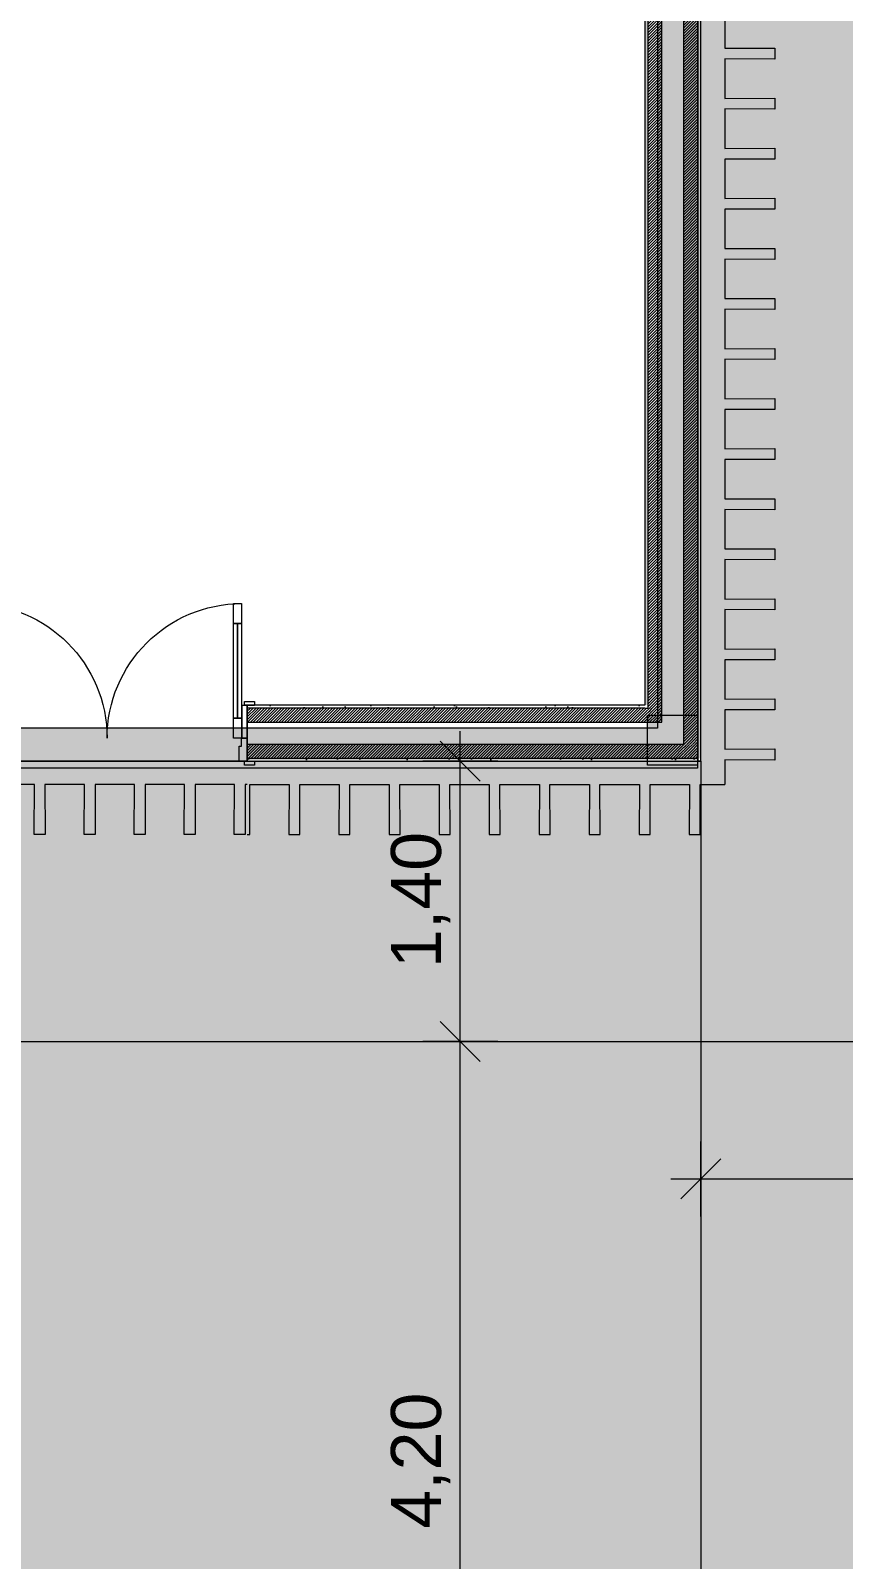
# Model space of a CAD drawing. Header units: millimetres. Extents: x -284281 to 1648660, y -821378 to -151356.
# Drawn here: x 192026 to 196087, y -220881 to -213247 of the extents above; entities that cross this region are included whole.
import ezdxf

# ---------------------------------------------------------------- set-up
doc = ezdxf.new("R2010")
doc.units = ezdxf.units.MM
doc.header["$MEASUREMENT"] = 0
doc.set_wipeout_variables(frame=1)
doc.linetypes.add('Wipeout_Contour', pattern=[1000, 0, -1000])
for name, color, linetype in [('Cotations - 1_100', 7, 'Continuous'), ('Intérieur - Agencement', 7, 'Continuous'), ('Nouveau_Co-Structure', 7, 'Continuous'), ('Portes ARCHICAD', 7, 'Continuous'), ('Sols_ Dalles', 7, 'Continuous')]:
    doc.layers.add(name, color=color, linetype=linetype)
doc.styles.add('STYLE_GENERE_2', font='arial.ttf')
doc.dimstyles.new('STYLE_GENERE__1', dxfattribs={"dimtxt": 250, "dimasz": 190, "dimexe": 0.18, "dimexo": 0.0625, "dimgap": 0, "dimtad": 1, "dimtih": 1, "dimtoh": 1, "dimlfac": 0.001, "dimzin": 0, "dimdsep": 46, "dimtxsty": 'STYLE_GENERE_2', "dimblk": 'ARROWHEAD_6', "dimblk1": 'ARROWHEAD_6', "dimblk2": 'ARROWHEAD_6', "dimcen": 0.09, "dimse1": 1, "dimse2": 1, "dimclrd": 7, "dimclre": 7, "dimclrt": 7, "dimazin": 0, "dimtfac": 1, "dimtdec": 4, "dimtmove": 0, "dimatfit": 3, "dimfxl": 1, "dimtolj": 1, "dimtzin": 0, "dimarcsym": 0})
doc.dimstyles.new('STYLE_GENERE__2', dxfattribs={"dimtxt": 250, "dimasz": 190, "dimexe": 0.18, "dimexo": 0.0625, "dimgap": 0, "dimtad": 1, "dimlfac": 0.001, "dimzin": 0, "dimdsep": 46, "dimtxsty": 'STYLE_GENERE_2', "dimblk": 'ARROWHEAD_6', "dimblk1": 'ARROWHEAD_6', "dimblk2": 'ARROWHEAD_6', "dimcen": 0.09, "dimse1": 1, "dimse2": 1, "dimclrd": 7, "dimclre": 7, "dimclrt": 7, "dimazin": 0, "dimtfac": 1, "dimtdec": 4, "dimtmove": 0, "dimatfit": 3, "dimfxl": 1, "dimtolj": 1, "dimtzin": 0, "dimarcsym": 0})
pattern_1 = [(45, (0, 175), (-55.68466, 55.68466), [0, -52.5, 0, -78.75]), (110, (175, 175), (74.000794, 26.934086), [0, -38.5, 0, -66.5])]
pattern_2 = [(45, (0, 0), (-7.0710678, 7.0710678), [])]

# ---------------------------------------------------------------- blocks, each defined once
blk = doc.blocks.new('Mur_21_1', base_point=(195375, -205895.6))
at = {"color": 254, "linetype": 'Wipeout_Contour', "lineweight": 0, "ltscale": 874595.455895}
blk.add_wipeout([(195095, -216630.6), (195110, -216630.6), (195095, -216615.6)], dxfattribs=at)
at = {"color": 254, "linetype": 'Wipeout_Contour', "lineweight": 0, "ltscale": 875718.224249}
blk.add_wipeout([(195360, -216895.6), (195375, -216895.6), (195360, -216880.6)], dxfattribs=at)
at = {"linetype": 'Continuous', "lineweight": 5, "true_color": 0x5f5f5f}
h = blk.add_hatch(dxfattribs=at)
h.set_pattern_fill('ENDUIT_0001', color=251, style=0, pattern_type=2)
h.set_pattern_definition(pattern_1)
h.paths.add_polyline_path([(195095, -216630.6), (195110, -216630.6), (195095, -216615.6)])
h = blk.add_hatch(dxfattribs=at)
h.set_pattern_fill('ENDUIT_0001', color=251, style=0, pattern_type=2)
h.set_pattern_definition(pattern_1)
h.paths.add_polyline_path([(195360, -216895.6), (195375, -216895.6), (195360, -216880.6)])
at = {"color": 254, "linetype": 'Wipeout_Contour', "lineweight": 0, "ltscale": 875540.18931}
blk.add_wipeout([(195290, -216880.6), (195360, -216880.6), (195290, -216810.6)], dxfattribs=at)
at = {"linetype": 'Continuous', "lineweight": 5, "true_color": 0x5f5f5f}
h = blk.add_hatch(dxfattribs=at)
h.set_pattern_fill('BRIQUES_TERRE_CUITE__INT_97', color=251, style=0, pattern_type=2)
h.set_pattern_definition(pattern_2)
h.paths.add_polyline_path([(195290, -216880.6), (195360, -216880.6), (195290, -216810.6)])
at = {"color": 254, "linetype": 'Wipeout_Contour', "lineweight": 0, "ltscale": 875160.354104}
blk.add_wipeout([(195180, -216810.6), (195290, -216810.6), (195180, -216700.6)], dxfattribs=at)
at = {"color": 254, "linetype": 'Wipeout_Contour', "lineweight": 0, "ltscale": 875715.706095}
blk.add_wipeout([(195375, -216880.6), (195360, -216880.6), (195375, -216895.6)], dxfattribs=at)
at = {"linetype": 'Continuous', "lineweight": 5, "true_color": 0x5f5f5f}
h = blk.add_hatch(dxfattribs=at)
h.set_pattern_fill('ENDUIT_0001', color=251, style=0, pattern_type=2)
h.set_pattern_definition(pattern_1)
h.paths.add_polyline_path([(195375, -216880.6), (195360, -216880.6), (195375, -216895.6)])
at = {"color": 254, "linetype": 'Wipeout_Contour', "lineweight": 0, "ltscale": 874777.555973}
blk.add_wipeout([(195110, -216700.6), (195180, -216700.6), (195110, -216630.6)], dxfattribs=at)
at = {"linetype": 'Continuous', "lineweight": 5, "true_color": 0x5f5f5f}
h = blk.add_hatch(dxfattribs=at)
h.set_pattern_fill('BRIQUES_TERRE_CUITE__INT_97', color=251, style=0, pattern_type=2)
h.set_pattern_definition(pattern_2)
h.paths.add_polyline_path([(195110, -216700.6), (195180, -216700.6), (195110, -216630.6)])
at = {"color": 254, "linetype": 'Wipeout_Contour', "lineweight": 0, "ltscale": 1151488.96976756}
blk.add_wipeout([(195375, -205910.6), (195360, -205910.6), (195360, -216880.6), (195375, -216880.6)], dxfattribs=at)
at = {"linetype": 'Continuous', "lineweight": 5, "true_color": 0x5f5f5f}
h = blk.add_hatch(dxfattribs=at)
h.set_pattern_fill('ENDUIT_0001', color=251, style=0, pattern_type=2)
h.set_pattern_definition(pattern_1)
h.paths.add_polyline_path([(195375, -205910.6), (195360, -205910.6), (195360, -216880.6), (195375, -216880.6)])
at = {"color": 254, "linetype": 'Wipeout_Contour', "lineweight": 0, "ltscale": 874592.936326}
blk.add_wipeout([(195095, -216615.6), (195110, -216630.6), (195110, -216615.6)], dxfattribs=at)
at = {"linetype": 'Continuous', "lineweight": 5, "true_color": 0x5f5f5f}
h = blk.add_hatch(dxfattribs=at)
h.set_pattern_fill('ENDUIT_0001', color=251, style=0, pattern_type=2)
h.set_pattern_definition(pattern_1)
h.paths.add_polyline_path([(195095, -216615.6), (195110, -216630.6), (195110, -216615.6)])
at = {"color": 254, "linetype": 'Wipeout_Contour', "lineweight": 0, "ltscale": 875533.615261}
blk.add_wipeout([(195290, -216810.6), (195360, -216880.6), (195360, -216810.6)], dxfattribs=at)
at = {"linetype": 'Continuous', "lineweight": 5, "true_color": 0x5f5f5f}
h = blk.add_hatch(dxfattribs=at)
h.set_pattern_fill('BRIQUES_TERRE_CUITE__INT_97', color=251, style=0, pattern_type=2)
h.set_pattern_definition(pattern_2)
h.paths.add_polyline_path([(195290, -216810.6), (195360, -216880.6), (195360, -216810.6)])
at = {"color": 7, "linetype": 'Continuous', "lineweight": 5}
blk.add_line((195290, -216880.6), (195360, -216880.6), dxfattribs=at)
at = {"color": 7, "linetype": 'Continuous', "lineweight": 5, "flags": 128}
blk.add_lwpolyline([(195375, -216895.6), (195360, -216895.6)], dxfattribs=at)
at = {"color": 254, "linetype": 'Wipeout_Contour', "lineweight": 0, "ltscale": 1150760.636147534}
blk.add_wipeout([(195095, -206175.6), (195095, -216615.6), (195110, -216615.6), (195110, -206175.6)], dxfattribs=at)
at = {"linetype": 'Continuous', "lineweight": 5, "true_color": 0x5f5f5f}
h = blk.add_hatch(dxfattribs=at)
h.set_pattern_fill('ENDUIT_0001', color=251, style=0, pattern_type=2)
h.set_pattern_definition(pattern_1)
h.paths.add_polyline_path([(195095, -206175.6), (195095, -216615.6), (195110, -216615.6), (195110, -206175.6)])
at = {"color": 254, "linetype": 'Wipeout_Contour', "lineweight": 0, "ltscale": 1151371.143387588}
blk.add_wipeout([(195290, -205980.6), (195290, -216810.6), (195360, -216810.6), (195360, -205980.6)], dxfattribs=at)
at = {"linetype": 'Continuous', "lineweight": 5, "true_color": 0x5f5f5f}
h = blk.add_hatch(dxfattribs=at)
h.set_pattern_fill('BRIQUES_TERRE_CUITE__INT_97', color=251, style=0, pattern_type=2)
h.set_pattern_definition(pattern_2)
h.paths.add_polyline_path([(195290, -205980.6), (195290, -216810.6), (195360, -216810.6), (195360, -205980.6)])
at = {"color": 7, "linetype": 'Continuous', "lineweight": 5}
for p, q in [((195360, -216810.6), (195360, -205980.6)), ((195360, -216880.6), (195360, -216810.6))]:
    blk.add_line(p, q, dxfattribs=at)
at = {"color": 7, "linetype": 'Continuous', "lineweight": 5, "flags": 128}
blk.add_lwpolyline([(195375, -216895.6), (195375, -205910.6)], dxfattribs=at)
at = {"color": 254, "linetype": 'Wipeout_Contour', "lineweight": 0, "ltscale": 875150.826946}
blk.add_wipeout([(195180, -216700.6), (195290, -216810.6), (195290, -216700.6)], dxfattribs=at)
at = {"color": 7, "linetype": 'Continuous', "lineweight": 5}
blk.add_line((195180, -216810.6), (195290, -216810.6), dxfattribs=at)
at = {"color": 254, "linetype": 'Wipeout_Contour', "lineweight": 0, "ltscale": 1151123.070156985}
blk.add_wipeout([(195180, -206090.6), (195180, -216700.6), (195290, -216700.6), (195290, -206090.6)], dxfattribs=at)
at = {"color": 7, "linetype": 'Continuous', "lineweight": 5}
for p, q in [((195290, -216700.6), (195290, -206090.6)), ((195290, -216810.6), (195290, -216700.6))]:
    blk.add_line(p, q, dxfattribs=at)
at = {"color": 254, "linetype": 'Wipeout_Contour', "lineweight": 0, "ltscale": 874770.977427}
blk.add_wipeout([(195110, -216630.6), (195180, -216700.6), (195180, -216630.6)], dxfattribs=at)
at = {"linetype": 'Continuous', "lineweight": 5, "true_color": 0x5f5f5f}
h = blk.add_hatch(dxfattribs=at)
h.set_pattern_fill('BRIQUES_TERRE_CUITE__INT_97', color=251, style=0, pattern_type=2)
h.set_pattern_definition(pattern_2)
h.paths.add_polyline_path([(195110, -216630.6), (195180, -216700.6), (195180, -216630.6)])
at = {"color": 7, "linetype": 'Continuous', "lineweight": 5}
blk.add_line((195110, -216700.6), (195180, -216700.6), dxfattribs=at)
at = {"color": 254, "linetype": 'Wipeout_Contour', "lineweight": 0, "ltscale": 1150876.4584167}
blk.add_wipeout([(195110, -206160.6), (195110, -216630.6), (195180, -216630.6), (195180, -206160.6)], dxfattribs=at)
at = {"linetype": 'Continuous', "lineweight": 5, "true_color": 0x5f5f5f}
h = blk.add_hatch(dxfattribs=at)
h.set_pattern_fill('BRIQUES_TERRE_CUITE__INT_97', color=251, style=0, pattern_type=2)
h.set_pattern_definition(pattern_2)
h.paths.add_polyline_path([(195110, -206160.6), (195110, -216630.6), (195180, -216630.6), (195180, -206160.6)])
at = {"color": 7, "linetype": 'Continuous', "lineweight": 5}
for p, q in [((195110, -206175.6), (195110, -216630.6)), ((195180, -216630.6), (195180, -206160.6)), ((195095, -216630.6), (195110, -216630.6)), ((195180, -216700.6), (195180, -216630.6))]:
    blk.add_line(p, q, dxfattribs=at)
at = {"color": 7, "linetype": 'Continuous', "lineweight": 5, "flags": 128}
blk.add_lwpolyline([(195095, -206175.6), (195095, -216615.6)], dxfattribs=at)
blk = doc.blocks.new('Porte double 25_2')
at = {"layer": 'Portes ARCHICAD', "color": 7, "linetype": 'Continuous', "lineweight": 5}
for p, q in [((-672, 672), (-672, 572)), ((-632, 672), (-672, 672)), ((-632, 572), (-632, 672)), ((632, 572), (632, 672)), ((632, 672), (672, 672)), ((672, 672), (672, 572)), ((-672, 572), (-632, 572)), ((-652, 572), (-652, 100)), ((672, 572), (632, 572)), ((652, 572), (652, 100)), ((-687, 184), (-737, 184)), ((-737, 184), (-737, 165)), ((-737, 165), (-687, 165)), ((-700, 165), (-737, 165)), ((-700, 165), (-737, 165)), ((-675, 165), (-700, 165)), ((-700, 165), (-700, 0)), ((-700, 150), (-700, 165)), ((-700, 150), (-700, 165)), ((-687, 165), (-687, 184)), ((-675, 0), (-675, 165)), ((700, 165), (675, 165)), ((675, 165), (675, 0)), ((737, 184), (687, 184)), ((687, 184), (687, 165)), ((687, 165), (737, 165)), ((700, 0), (700, 165)), ((700, 150), (700, 165)), ((700, 150), (700, 165)), ((700, 165), (737, 165)), ((700, 165), (737, 165)), ((737, 165), (737, 184)), ((-700, 80), (-700, 150)), ((-700, 80), (-700, 150)), ((-700, 0), (-700, 80)), ((-700, 0), (-700, 80)), ((-632, 100), (-672, 100)), ((-672, 100), (-672, 0)), ((-632, 0), (-632, 100)), ((632, 0), (632, 100)), ((632, 100), (672, 100)), ((672, 100), (672, 0)), ((700, 80), (700, 150)), ((700, 80), (700, 150)), ((700, 0), (700, 80)), ((700, 0), (700, 80)), ((-700, 0), (-675, 0)), ((-672, 0), (-700, 0)), ((-700, 0), (-700, -115)), ((-700, -30), (-700, 0)), ((-700, -30), (-700, 0)), ((-672, -40), (-672, 0)), ((-672, 0), (-632, 0)), ((672, 0), (632, 0)), ((700, 0), (672, 0)), ((672, 0), (672, -40)), ((675, 0), (700, 0)), ((700, -115), (700, 0)), ((700, -30), (700, 0)), ((700, -30), (700, 0)), ((-700, -100), (-700, -30)), ((-700, -100), (-700, -30)), ((-660, -40), (-672, -40)), ((-660, -115), (-660, -40)), ((672, -40), (660, -40)), ((660, -40), (660, -115)), ((700, -100), (700, -30)), ((700, -100), (700, -30)), ((-687, -115), (-737, -115)), ((-737, -115), (-737, -134)), ((-700, -115), (-737, -115)), ((-700, -115), (-737, -115)), ((-737, -134), (-687, -134)), ((-700, -115), (-700, -100)), ((-700, -115), (-700, -100)), ((-700, -115), (-660, -115)), ((-687, -134), (-687, -115)), ((660, -115), (700, -115)), ((737, -115), (687, -115)), ((687, -115), (687, -134)), ((687, -134), (737, -134)), ((700, -115), (700, -100)), ((700, -115), (700, -100)), ((700, -115), (737, -115)), ((700, -115), (737, -115)), ((737, -134), (737, -115))]:
    blk.add_line(p, q, dxfattribs=at)
at = {"layer": 'Portes ARCHICAD', "color": 7, "linetype": 'Continuous', "lineweight": 5, "flags": 128}
for points in [[(-672, 572), (-672, 100), (-652, 100), (-652, 572)], [(-652, 572), (-652, 100), (-632, 100), (-632, 572)], [(652, 572), (652, 100), (632, 100), (632, 572)], [(672, 572), (672, 100), (652, 100), (652, 572)]]:
    blk.add_lwpolyline(points, close=True, dxfattribs=at)
at = {"layer": 'Portes ARCHICAD', "color": 7, "linetype": 'Continuous', "lineweight": 5}
for centre, start, end in [((-672, 0), 0, 90), ((672, 0), 90, 180)]:
    blk.add_arc(centre, 672, start, end, dxfattribs=at)
blk = doc.blocks.new('Mur_22_1', base_point=(195375, -216895.6))
at = {"color": 254, "linetype": 'Wipeout_Contour', "lineweight": 0, "ltscale": 1163453.555348947}
blk.add_wipeout([(193108, -216615.6), (193108, -216630.6), (195095, -216630.6), (195095, -216615.6)], dxfattribs=at)
at = {"color": 254, "linetype": 'Wipeout_Contour', "lineweight": 0, "ltscale": 1164597.798861618}
blk.add_wipeout([(193108, -216880.6), (193108, -216895.6), (195360, -216895.6), (195360, -216880.6)], dxfattribs=at)
at = {"linetype": 'Continuous', "lineweight": 5, "true_color": 0x5f5f5f}
h = blk.add_hatch(dxfattribs=at)
h.set_pattern_fill('ENDUIT_0001', color=251, style=0, pattern_type=2)
h.set_pattern_definition(pattern_1)
h.paths.add_polyline_path([(193108, -216615.6), (193108, -216630.6), (195095, -216630.6), (195095, -216615.6)])
h = blk.add_hatch(dxfattribs=at)
h.set_pattern_fill('ENDUIT_0001', color=251, style=0, pattern_type=2)
h.set_pattern_definition(pattern_1)
h.paths.add_polyline_path([(193108, -216880.6), (193108, -216895.6), (195360, -216895.6), (195360, -216880.6)])
at = {"color": 254, "linetype": 'Wipeout_Contour', "lineweight": 0, "ltscale": 1164377.469236661}
blk.add_wipeout([(193108, -216810.6), (193108, -216880.6), (195290, -216880.6), (195290, -216810.6)], dxfattribs=at)
at = {"linetype": 'Continuous', "lineweight": 5, "true_color": 0x5f5f5f}
h = blk.add_hatch(dxfattribs=at)
h.set_pattern_fill('BRIQUES_TERRE_CUITE__INT_97', color=251, style=0, pattern_type=2)
h.set_pattern_definition(pattern_2)
h.paths.add_polyline_path([(193108, -216810.6), (193108, -216880.6), (195290, -216880.6), (195290, -216810.6)])
at = {"color": 7, "linetype": 'Continuous', "lineweight": 5}
for p, q in [((193108, -216880.6), (195290, -216880.6)), ((193108, -216895.6), (193108, -216880.6)), ((195290, -216880.6), (195360, -216880.6)), ((193108, -216895.6), (193145, -216895.6))]:
    blk.add_line(p, q, dxfattribs=at)
at = {"color": 7, "linetype": 'Continuous', "lineweight": 5, "flags": 128}
blk.add_lwpolyline([(193108, -216895.6), (195360, -216895.6)], dxfattribs=at)
at = {"color": 254, "linetype": 'Wipeout_Contour', "lineweight": 0, "ltscale": 1163962.085147951}
blk.add_wipeout([(193108, -216700.6), (193108, -216810.6), (195180, -216810.6), (195180, -216700.6)], dxfattribs=at)
at = {"color": 7, "linetype": 'Continuous', "lineweight": 5}
for p, q in [((193108, -216810.6), (193108, -216780.6)), ((193108, -216810.6), (195180, -216810.6)), ((193108, -216880.6), (193108, -216810.6)), ((195180, -216810.6), (195290, -216810.6))]:
    blk.add_line(p, q, dxfattribs=at)
at = {"color": 254, "linetype": 'Wipeout_Contour', "lineweight": 0, "ltscale": 1163600.248915256}
blk.add_wipeout([(193108, -216630.6), (193108, -216700.6), (195110, -216700.6), (195110, -216630.6)], dxfattribs=at)
at = {"linetype": 'Continuous', "lineweight": 5, "true_color": 0x5f5f5f}
h = blk.add_hatch(dxfattribs=at)
h.set_pattern_fill('BRIQUES_TERRE_CUITE__INT_97', color=251, style=0, pattern_type=2)
h.set_pattern_definition(pattern_2)
h.paths.add_polyline_path([(193108, -216630.6), (193108, -216700.6), (195110, -216700.6), (195110, -216630.6)])
at = {"color": 7, "linetype": 'Continuous', "lineweight": 5}
for p, q in [((193108, -216615.6), (193145, -216615.6)), ((193108, -216630.6), (193108, -216615.6)), ((195095, -216630.6), (193108, -216630.6)), ((193108, -216700.6), (193108, -216630.6)), ((195095, -216630.6), (195110, -216630.6)), ((193108, -216700.6), (195110, -216700.6)), ((193108, -216780.6), (193108, -216700.6)), ((195110, -216700.6), (195180, -216700.6))]:
    blk.add_line(p, q, dxfattribs=at)
at = {"color": 7, "linetype": 'Continuous', "lineweight": 5, "flags": 128}
blk.add_lwpolyline([(195095, -216615.6), (193108, -216615.6)], dxfattribs=at)
at = {"layer": 'Portes ARCHICAD', "color": 7, "linetype": 'Continuous', "lineweight": 5, "xscale": -1, "zscale": 1000}
blk.add_blockref('Porte double 25_2', (192408, -216780.6), dxfattribs=at)
blk = doc.blocks.new('Tôle profilée 25_22')
at = {"color": 7, "linetype": 'Continuous', "lineweight": 5}
for p, q in [((-250, 2386), (-250, 2372.5)), ((-250, 2372.5), (0, 2373.5)), ((0, 2373.5), (0, 2176.5)), ((-250, 2177.5), (-250, 2150)), ((0, 2176.5), (-250, 2177.5)), ((-250, 2150), (-250, 2122.5)), ((-250, 2122.5), (0, 2123.5)), ((0, 2123.5), (0, 1926.5)), ((-250, 1927.5), (-250, 1900)), ((0, 1926.5), (-250, 1927.5)), ((-250, 1900), (-250, 1872.5)), ((-250, 1872.5), (0, 1873.5)), ((0, 1873.5), (0, 1676.5)), ((-250, 1677.5), (-250, 1650)), ((0, 1676.5), (-250, 1677.5)), ((-250, 1650), (-250, 1622.5)), ((-250, 1622.5), (0, 1623.5)), ((0, 1623.5), (0, 1426.5)), ((-250, 1427.5), (-250, 1400)), ((0, 1426.5), (-250, 1427.5)), ((-250, 1400), (-250, 1372.5)), ((-250, 1372.5), (0, 1373.5)), ((0, 1373.5), (0, 1176.5)), ((-250, 1177.5), (-250, 1150)), ((0, 1176.5), (-250, 1177.5)), ((-250, 1150), (-250, 1122.5)), ((-250, 1122.5), (0, 1123.5)), ((0, 1123.5), (0, 926.5)), ((-250, 927.5), (-250, 900)), ((0, 926.5), (-250, 927.5)), ((-250, 900), (-250, 872.5)), ((-250, 872.5), (0, 873.5)), ((0, 873.5), (0, 676.5)), ((-250, 677.5), (-250, 650)), ((0, 676.5), (-250, 677.5)), ((-250, 650), (-250, 622.5)), ((-250, 622.5), (0, 623.5)), ((0, 623.5), (0, 426.5)), ((-250, 427.5), (-250, 400)), ((0, 426.5), (-250, 427.5)), ((-250, 400), (-250, 372.5)), ((-250, 372.5), (0, 373.5)), ((0, 373.5), (0, 176.5)), ((-250, 177.5), (-250, 150)), ((0, 176.5), (-250, 177.5)), ((-250, 150), (-250, 122.5)), ((-250, 122.5), (0, 123.5)), ((0, 123.5), (0, 0))]:
    blk.add_line(p, q, dxfattribs=at)
blk = doc.blocks.new('Tôle profilée 25_25')
at = {"color": 7, "linetype": 'Continuous', "lineweight": 5}
for p, q in [((0, 3873.5), (0, 3676.5)), ((-250, 3677.5), (-250, 3650)), ((0, 3676.5), (-250, 3677.5)), ((-250, 3650), (-250, 3622.5)), ((-250, 3622.5), (0, 3623.5)), ((0, 3623.5), (0, 3426.5)), ((-250, 3427.5), (-250, 3400)), ((0, 3426.5), (-250, 3427.5)), ((-250, 3400), (-250, 3372.5)), ((-250, 3372.5), (0, 3373.5)), ((0, 3373.5), (0, 3176.5)), ((-250, 3177.5), (-250, 3150)), ((0, 3176.5), (-250, 3177.5)), ((-250, 3150), (-250, 3122.5)), ((-250, 3122.5), (0, 3123.5)), ((0, 3123.5), (0, 2926.5)), ((-250, 2927.5), (-250, 2900)), ((0, 2926.5), (-250, 2927.5)), ((-250, 2900), (-250, 2872.5)), ((-250, 2872.5), (0, 2873.5)), ((0, 2873.5), (0, 2676.5)), ((-250, 2677.5), (-250, 2650)), ((0, 2676.5), (-250, 2677.5)), ((-250, 2650), (-250, 2622.5)), ((-250, 2622.5), (0, 2623.5)), ((0, 2623.5), (0, 2426.5)), ((-250, 2427.5), (-250, 2400)), ((0, 2426.5), (-250, 2427.5)), ((-250, 2400), (-250, 2372.5)), ((-250, 2372.5), (0, 2373.5)), ((0, 2373.5), (0, 2176.5)), ((-250, 2177.5), (-250, 2150)), ((0, 2176.5), (-250, 2177.5)), ((-250, 2150), (-250, 2122.5)), ((-250, 2122.5), (0, 2123.5)), ((0, 2123.5), (0, 1926.5)), ((-250, 1927.5), (-250, 1900)), ((0, 1926.5), (-250, 1927.5)), ((-250, 1900), (-250, 1872.5)), ((-250, 1872.5), (0, 1873.5)), ((0, 1873.5), (0, 1676.5)), ((-250, 1677.5), (-250, 1650)), ((0, 1676.5), (-250, 1677.5)), ((-250, 1650), (-250, 1622.5)), ((-250, 1622.5), (0, 1623.5)), ((0, 1623.5), (0, 1426.5)), ((-250, 1427.5), (-250, 1400)), ((0, 1426.5), (-250, 1427.5)), ((-250, 1400), (-250, 1372.5)), ((-250, 1372.5), (0, 1373.5)), ((0, 1373.5), (0, 1176.5)), ((-250, 1177.5), (-250, 1150)), ((0, 1176.5), (-250, 1177.5)), ((-250, 1150), (-250, 1122.5)), ((-250, 1122.5), (0, 1123.5)), ((0, 1123.5), (0, 926.5)), ((-250, 927.5), (-250, 900)), ((0, 926.5), (-250, 927.5)), ((-250, 900), (-250, 872.5)), ((-250, 872.5), (0, 873.5)), ((0, 873.5), (0, 676.5)), ((-250, 677.5), (-250, 650)), ((0, 676.5), (-250, 677.5)), ((-250, 650), (-250, 622.5)), ((-250, 622.5), (0, 623.5)), ((0, 623.5), (0, 426.5)), ((-250, 427.5), (-250, 400)), ((0, 426.5), (-250, 427.5)), ((-250, 400), (-250, 372.5)), ((-250, 372.5), (0, 373.5)), ((0, 373.5), (0, 176.5)), ((-250, 177.5), (-250, 150)), ((0, 176.5), (-250, 177.5)), ((-250, 150), (-250, 122.5)), ((-250, 122.5), (0, 123.5)), ((0, 123.5), (0, 0))]:
    blk.add_line(p, q, dxfattribs=at)
blk = doc.blocks.new('Tôle profilée 25_40')
at = {"color": 7, "linetype": 'Continuous', "lineweight": 5}
for p, q in [((-250, 1427.5), (-250, 1400)), ((0, 1426.5), (-250, 1427.5)), ((-250, 1400), (-250, 1372.5)), ((0, 1437), (0, 1426.5)), ((-250, 1372.5), (0, 1373.5)), ((0, 1373.5), (0, 1176.5)), ((-250, 1177.5), (-250, 1150)), ((0, 1176.5), (-250, 1177.5)), ((-250, 1150), (-250, 1122.5)), ((-250, 1122.5), (0, 1123.5)), ((0, 1123.5), (0, 926.5)), ((-250, 927.5), (-250, 900)), ((0, 926.5), (-250, 927.5)), ((-250, 900), (-250, 872.5)), ((-250, 872.5), (0, 873.5)), ((0, 873.5), (0, 676.5)), ((-250, 677.5), (-250, 650)), ((0, 676.5), (-250, 677.5)), ((-250, 650), (-250, 622.5)), ((-250, 622.5), (0, 623.5)), ((0, 623.5), (0, 426.5)), ((-250, 427.5), (-250, 400)), ((0, 426.5), (-250, 427.5)), ((-250, 400), (-250, 372.5)), ((-250, 372.5), (0, 373.5)), ((0, 373.5), (0, 176.5)), ((-250, 177.5), (-250, 150)), ((0, 176.5), (-250, 177.5)), ((-250, 150), (-250, 122.5)), ((-250, 122.5), (0, 123.5)), ((0, 123.5), (0, 0))]:
    blk.add_line(p, q, dxfattribs=at)
blk = doc.blocks.new('*D515')
at = {"layer": 'Cotations - 1_100', "color": 7, "linetype": 'Continuous', "lineweight": 5, "transparency": 16777216}
for p, q in [((190015.5, -212920.4), (190015.5, -212545.4)), ((195095, -212920.4), (195095, -212545.4)), ((190115.5, -212632.9), (189915.5, -212832.9)), ((194995, -212832.9), (195195, -212632.9)), ((190015.5, -212732.9), (195095, -212732.9)), ((195095, -212732.9), (195245, -212732.9))]:
    blk.add_line(p, q, dxfattribs=at)
at = {"layer": 'Cotations - 1_100', "color": 7, "lineweight": 5, "transparency": 16777216, "insert": (192222.7, -212682.9), "char_height": 250, "attachment_point": 7, "style": 'STYLE_GENERE_2'}
blk.add_mtext('\\A1;{\\pql;\\fArial|b0|i0|c0|p38;5,08}', dxfattribs=at)
blk = doc.blocks.new('ARROWHEAD_6')
at = {"color": 0, "linetype": 'Continuous', "lineweight": 0}
for p, q in [((-0.5, -0.5), (0.5, 0.5)), ((0, 0), (-1, 0))]:
    blk.add_line(p, q, dxfattribs=at)
blk = doc.blocks.new('*D533')
at = {"layer": 'Cotations - 1_100', "color": 7, "linetype": 'Continuous', "lineweight": 5, "transparency": 16777216}
for p, q in [((194072.6, -218195.6), (194272.6, -218395.6)), ((194360.1, -218295.6), (193985.1, -218295.6)), ((194172.6, -222495.6), (194172.6, -218295.6)), ((194072.6, -222395.6), (194272.6, -222595.6)), ((194360.1, -222495.6), (193985.1, -222495.6))]:
    blk.add_line(p, q, dxfattribs=at)
at = {"layer": 'Cotations - 1_100', "color": 7, "lineweight": 5, "transparency": 16777216, "insert": (194122.6, -220728.1), "char_height": 250, "attachment_point": 7, "rotation": 90, "style": 'STYLE_GENERE_2'}
blk.add_mtext('\\A1;{\\pql;\\fArial|b0|i0|c0|p38;4,20}', dxfattribs=at)
blk = doc.blocks.new('*D534')
at = {"layer": 'Cotations - 1_100', "color": 7, "linetype": 'Continuous', "lineweight": 5, "transparency": 16777216}
for p, q in [((194272.6, -216995.6), (194072.6, -216795.6)), ((194172.6, -216895.6), (194172.6, -216745.6)), ((194360.1, -216895.6), (193985.1, -216895.6)), ((194172.6, -218295.6), (194172.6, -216895.6)), ((194072.6, -218195.6), (194272.6, -218395.6)), ((194360.1, -218295.6), (193985.1, -218295.6))]:
    blk.add_line(p, q, dxfattribs=at)
at = {"layer": 'Cotations - 1_100', "color": 7, "lineweight": 5, "transparency": 16777216, "insert": (194122.6, -217928.1), "char_height": 250, "attachment_point": 7, "rotation": 90, "style": 'STYLE_GENERE_2'}
blk.add_mtext('\\A1;{\\pql;\\fArial|b0|i0|c0|p38;1,40}', dxfattribs=at)
blk = doc.blocks.new('*D535')
at = {"layer": 'Cotations - 1_100', "color": 7, "linetype": 'Continuous', "lineweight": 5, "transparency": 16777216}
for p, q in [((195375, -219168.8), (195375, -218793.8)), ((219225.5, -219168.8), (219225.5, -218793.8)), ((195475, -218881.3), (195275, -219081.3)), ((219325.5, -218881.3), (219125.5, -219081.3)), ((195225, -218981.3), (195375, -218981.3)), ((195375, -218981.3), (219225.5, -218981.3))]:
    blk.add_line(p, q, dxfattribs=at)
at = {"layer": 'Cotations - 1_100', "color": 7, "lineweight": 5, "transparency": 16777216, "char_height": 250, "attachment_point": 7, "style": 'STYLE_GENERE_2'}
for s, insert in [('\\A1;{\\pql;\\fArial|b0|i0|c0|p38;23,85}', (206540.3, -218931.3)), ('\\A1;{\\pql;\\fArial|b0|i0|c0|p38;0,28}', (218460.4, -218931.3))]:
    blk.add_mtext(s, dxfattribs=dict(at, insert=insert))

msp = doc.modelspace()

# ---------------------------------------------------------------- hatches: boundary and pattern name
at = {"linetype": 'Continuous', "lineweight": 0, "true_color": 0x6f6f6f}
h = msp.add_hatch(color=8, dxfattribs=at)
h.paths.add_polyline_path([(141848.4421, -295062.57111), (269220.82107, -293826.86817), (269220.82107, -270902.73426), (268763.04853, -270902.73426), (254213.59981, -271040.57524), (254213.59981, -163437.63526), (153156.19977, -163437.63526), (153156.19977, -271040.57524), (153182.9625, -271040.57014), (153183.14559, -272000.51417, -0.4094273642), (149183.68145, -275935.04226), (141848.4421, -275935.04226)])
h.paths.add_polyline_path([(158435.58359, -260639.95299), (155145.58359, -260639.95299), (155145.58359, -248364.9528), (155145.58359, -243089.97435), (155145.58359, -242189.97435), (158435.58359, -242189.97435)], flags=0)
h.paths.add_polyline_path([(161503.43335, -171995.57011), (161503.43335, -193810.57122), (161503.43335, -230015.57011), (161503.43335, -260810.57129), (196775.04197, -260810.57129), (196775.04197, -222495.57011), (186955.54197, -222495.57011), (186955.54197, -218295.57011), (196754.55038, -218295.57011), (196754.55038, -208495.57004), (196754.55038, -204495.57011), (193355.54197, -204495.57011), (193355.54197, -195161.53481), (195576.03357, -195161.53481), (195576.03357, -189810.57129), (217850.06795, -189810.57129), (217850.06795, -262266.88531), (245610.04479, -262266.88531), (245610.04479, -253395.57129), (245626.03357, -253395.57129), (246426.03357, -253395.57129), (247826.03357, -253395.57129), (247826.03357, -248005.57129), (247826.03357, -246605.57129), (245626.03357, -246605.57129), (245610.04479, -246605.57129), (245610.04479, -171995.57011), (212806.27958, -171995.57011)], flags=0)
h.paths.add_polyline_path([(162737.04244, -269433.91257, -0.0903186603), (162858.77258, -268727.62319, -0.2014487277), (163912.63869, -267592.73981, -0.1042114453), (164718.00561, -267415.05524), (165317.97869, -267409.37112, -0.1040446075), (166125.35422, -267571.24421, -0.2382554567), (167284.25653, -268953.31764, -0.0551886218), (167336.83602, -269390.33428), (167338.93075, -269611.43843), (167351.04633, -270890.26697), (167092.5827, -271892.76052, -0.2679491924), (165370.08316, -272909.1243), (164770.11009, -272914.80843, -0.1937174639), (163379.25202, -272370.18517, -0.0705687558), (163028.66346, -271931.26196, -0.1316524976), (162751.25276, -270933.84526)], flags=0)
h.paths.add_polyline_path([(175327.75206, -275599.00212, -0.4157910988), (173316.98603, -273599.0311), (173316.98603, -273452.05237), (173330.48786, -267377.82411, -0.3805567013), (175316.98603, -265609.82626), (175394.71409, -265609.82626), (175394.71409, -270609.82626), (190394.71409, -270609.82626), (190394.71409, -265609.82626), (195356.19118, -265609.82626, -0.4142135624), (196856.19118, -267109.82626), (196856.19118, -273660.69924, -0.3455016121), (195137.28541, -275433.43196)], flags=0)
h.paths.add_polyline_path([(205510.09252, -271504.08297, -0.1344739343), (205230.94767, -270484.93746), (205230.94767, -268984.93746, -0.4142135624), (207230.94767, -266984.93746), (207830.94767, -266984.93746, -0.4142135624), (209830.94767, -268984.93746), (209830.94767, -270484.93746, -0.1288203455), (209574.03043, -271465.58136, -0.2709362909), (207830.94767, -272484.93746), (207230.94767, -272484.93746, -0.2649799965)], flags=0)
h.paths.add_polyline_path([(217862.68721, -273329.32486), (217869.94938, -267730.33623, -0.0985615086), (218100.71805, -266943.72092), (218117.68082, -266951.54513, -0.2588490016), (219955.479, -265605.82722), (219953.14148, -265587.29374), (220637.56856, -265587.29374), (220637.56856, -265687.29374), (220637.56856, -270687.29374), (250537.56856, -270687.29374), (250537.56856, -265687.29374), (252208.00356, -265687.29374), (254186.29382, -265687.29374), (254186.29382, -267687.29374), (254186.29382, -271062.25464, 0.001345761), (254186.3228, -271073.02067), (254197.20856, -273095.23292, -0.4142135624), (252208.00356, -275105.96997), (243484.53401, -275105.96997, -0.0051889555), (243431.43827, -275116.10287), (235447.992, -275196.19066), (220071.01237, -275253.23979, -0.3865533313), (217873.0891, -273475.38502, -0.0251892193)], flags=0)
at = {"layer": 'Intérieur - Agencement', "linetype": 'Continuous', "lineweight": 5}
msp.add_hatch(color=9, dxfattribs=at).paths.add_polyline_path([(185676.03357, -216895.57011), (195375.04197, -216895.57011), (195375.04197, -223895.57011), (185676.03357, -223895.57011)])
at = {"layer": 'Sols_ Dalles', "linetype": 'Continuous', "lineweight": 0, "true_color": 0x2e271c}
msp.add_hatch(color=250, dxfattribs=at).paths.add_polyline_path([(161503.43335, -171995.57011), (161503.43335, -230015.57011), (161503.43335, -260810.57129), (196775.04197, -260810.57129), (196775.04197, -260795.57129), (196775.04197, -258649.98223), (196775.04197, -258010.55782), (196775.04197, -222495.57011), (186955.54197, -222495.57011), (186955.54197, -218295.57011), (196754.55038, -218295.57011), (196754.55038, -204495.57011), (193355.54197, -204495.57011), (193355.54197, -195161.53481), (195576.03357, -195161.53481), (195576.03357, -189810.57129), (217805.54197, -189810.57129), (217805.54197, -253395.57011), (217805.54197, -253415.57129), (219205.54197, -253415.57129), (219205.54197, -253395.57011), (219205.54197, -188410.57129), (191955.54197, -188410.57129), (191955.54197, -190035.07573), (194140.4759, -190023.06089), (194160.9675, -193749.51998), (191976.03357, -193761.53481), (191955.54197, -200380.57011), (191955.54197, -205895.57011), (195354.55038, -205895.57011), (195354.55038, -216895.57011), (185555.54197, -216895.57011), (185555.54197, -223895.57011), (195354.55038, -223895.57011), (195354.55038, -258649.98223), (195354.55038, -259410.57129), (163990.22193, -259410.57129), (162860.68142, -259410.57129), (162860.68142, -231415.57011), (162860.68142, -173395.57011), (244226.03357, -173395.57011), (244226.03357, -248005.57129), (245626.03357, -248005.57129), (246426.03357, -248005.57129), (246426.03357, -251817.03038), (245610.04479, -251817.03038), (244211.03357, -251817.03038), (244211.03357, -253395.57129), (246426.03357, -253395.57129), (247826.03357, -253395.57129), (247826.03357, -248005.57129), (247826.03357, -246605.57129), (245626.03357, -246605.57129), (245626.03357, -171995.57011)])

# ---------------------------------------------------------------- linework, layer by layer
at = {"layer": 'Intérieur - Agencement', "color": 7, "linetype": 'Continuous', "lineweight": 5, "flags": 128}
msp.add_lwpolyline([(185676.03357, -216895.57011), (195375.04197, -216895.57011), (195375.04197, -223895.57011), (185676.03357, -223895.57011)], close=True, dxfattribs=at)
at = {"layer": 'Sols_ Dalles', "color": 250, "linetype": 'Continuous', "lineweight": 5, "true_color": 0x1f1f1f}
for points in [[(219205.54197, -253395.57011), (219205.54197, -188410.57129), (191955.54197, -188410.57129), (191955.54197, -200380.57011), (191955.54197, -205895.57011), (195354.55038, -205895.57011), (195354.55038, -216895.57011), (185555.54197, -216895.57011), (185555.54197, -223895.57011), (195354.55038, -223895.57011), (195354.55038, -258649.98223)], [(196775.04197, -258010.55782), (196775.04197, -222495.57011), (186955.54197, -222495.57011), (186955.54197, -218295.57011), (196754.55038, -218295.57011), (196754.55038, -204495.57011), (193355.54197, -204495.57011), (193355.54197, -201780.57011), (193355.54197, -195161.53481)]]:
    msp.add_lwpolyline(points, dxfattribs=at)

# ---------------------------------------------------------------- block references
at = {"color": 7, "linetype": 'Continuous', "lineweight": 5, "xscale": -1, "zscale": 1000}
msp.add_blockref('Tôle profilée 25_25', (195494.04197, -217011.99443), dxfattribs=at)
at = {"color": 7, "linetype": 'Continuous', "lineweight": 5, "xscale": -1, "zscale": 1000, "rotation": 270}
msp.add_blockref('Tôle profilée 25_40', (191671.04119, -217011.99443), dxfattribs=at)
at = {"color": 7, "linetype": 'Continuous', "lineweight": 5, "zscale": 1000, "rotation": 90}
msp.add_blockref('Tôle profilée 25_22', (195494.04197, -217011.99443), dxfattribs=at)

# ---------------------------------------------------------------- dimensions: what is measured, and where the dimension line sits
at = {"layer": 'Cotations - 1_100', "color": 7, "linetype": 'Continuous', "lineweight": 5}
dim = msp.add_linear_dim(base=(194172.60168, -218295.57011), p1=(195375.04197, -222495.57011), p2=(195375.04197, -218295.57011), angle=90, dimstyle='STYLE_GENERE__2', dxfattribs=at)
dim.commit()
dim.dimension.update_dxf_attribs({"geometry": '*D533', "text_midpoint": (193997.60168, -220403.43635), "dimtype": 160, "text_rotation": 90})

# ---------------------------------------------------------------- next in the draw order: block references
at = {"color": 7, "lineweight": 5}
msp.add_blockref('Mur_21_1', (195375.04197, -205895.57011), dxfattribs=at)

# ---------------------------------------------------------------- next in the draw order: block references
msp.add_blockref('Mur_22_1', (195375.04197, -216895.57011), dxfattribs=at)

# ---------------------------------------------------------------- next in the draw order: hatches: boundary and pattern name
at = {"layer": 'Nouveau_Co-Structure', "linetype": 'Continuous', "lineweight": 5}
h = msp.add_hatch(color=1, dxfattribs=at)
h.paths.add_polyline_path([(189732.95139, -205945.57016), (189732.95139, -216930.57011), (195357.45132, -216930.57011), (195357.45132, -205945.57016)])
h.paths.add_polyline_path([(195157.45134, -216730.57013), (189932.95136, -216730.57013), (189932.95136, -206145.57014), (195157.45134, -206145.57014)], flags=0)
msp.add_hatch(color=1, dxfattribs=at).paths.add_polyline_path([(195357.45139, -216915.52924), (195357.45139, -216665.52924), (195107.45139, -216665.52924), (195107.45139, -216915.52924)])

# ---------------------------------------------------------------- next in the draw order: linework, layer by layer
at = {"layer": 'Nouveau_Co-Structure', "color": 96, "linetype": 'Continuous', "lineweight": 5, "true_color": 0x007c06}
for points in [[(189732.95139, -205945.57016), (195357.45139, -205945.57016), (195357.45139, -216930.57011), (189732.95139, -216930.57011)], [(189932.95139, -206145.57016), (195157.45139, -206145.57016), (195157.45139, -216730.57011), (189932.95139, -216730.57011)]]:
    msp.add_lwpolyline(points, close=True, dxfattribs=at)
at = {"layer": 'Nouveau_Co-Structure', "color": 7, "linetype": 'Continuous', "lineweight": 5}
msp.add_lwpolyline([(195357.45139, -216915.52924), (195107.45139, -216915.52924), (195107.45139, -216665.52924), (195357.45139, -216665.52924)], close=True, dxfattribs=at)

# ---------------------------------------------------------------- next in the draw order: dimensions: what is measured, and where the dimension line sits
at = {"layer": 'Cotations - 1_100', "color": 7, "linetype": 'Continuous', "lineweight": 5}
for base, p1, p2, picture, middle in [((195095.04197, -212732.89423), (190015.54197, -211395.57011), (195095.04197, -216615.57011), '*D515', (192547.42573, -212557.89423)), ((219225.54197, -218981.33933), (195375.04197, -216895.57011), (219225.54197, -213397.87577), '*D535', (206960.29193, -218806.33933))]:
    dim = msp.add_linear_dim(base=base, p1=p1, p2=p2, dimstyle='STYLE_GENERE__1', dxfattribs=at)
    dim.commit()
    dim.dimension.update_dxf_attribs({"geometry": picture, "text_midpoint": middle, "dimtype": 160})
dim = msp.add_linear_dim(base=(194172.60168, -216895.57011), p1=(195375.04197, -218295.57011), p2=(195375.04197, -216895.57011), angle=90, dimstyle='STYLE_GENERE__2', dxfattribs=at)
dim.commit()
dim.dimension.update_dxf_attribs({"geometry": '*D534', "text_midpoint": (193997.60168, -217603.43635), "dimtype": 160, "text_rotation": 90})

doc.saveas('drawing.dxf')
